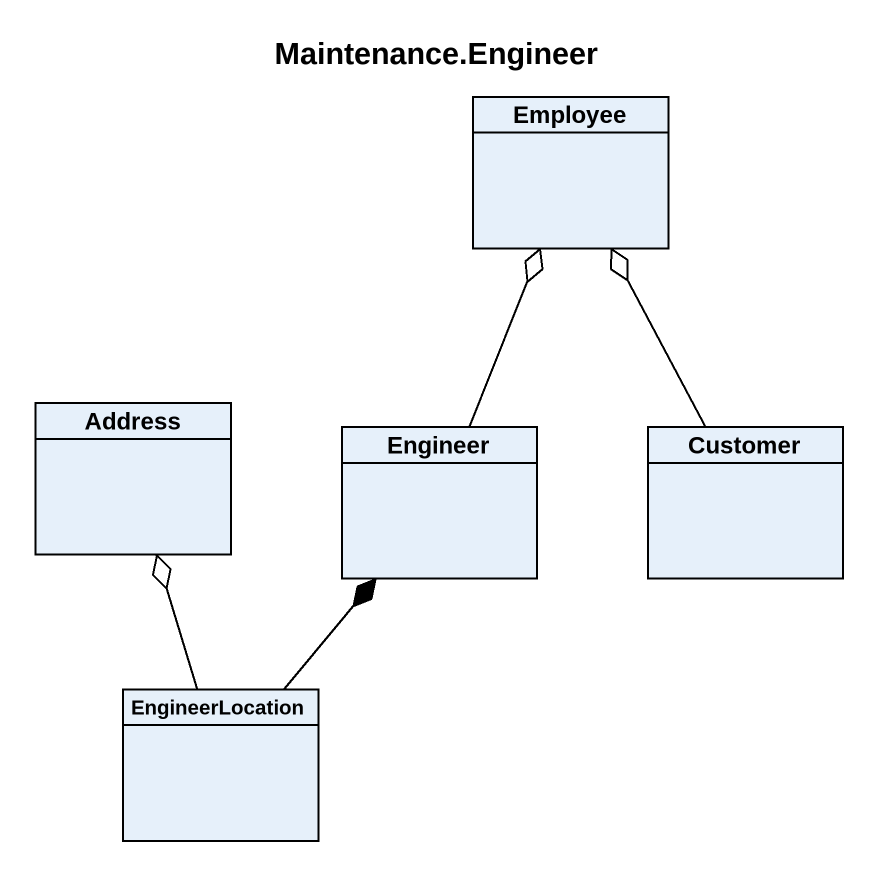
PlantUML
@startuml
title Maintenance.Engineer
hide circle
hide empty members
class Employee
class Address
class Engineer
class Customer
class EngineerLocation
Engineer -up-o Employee
Customer -up-o Employee
EngineerLocation -up-o Address
EngineerLocation -up-* Engineer
@enduml
